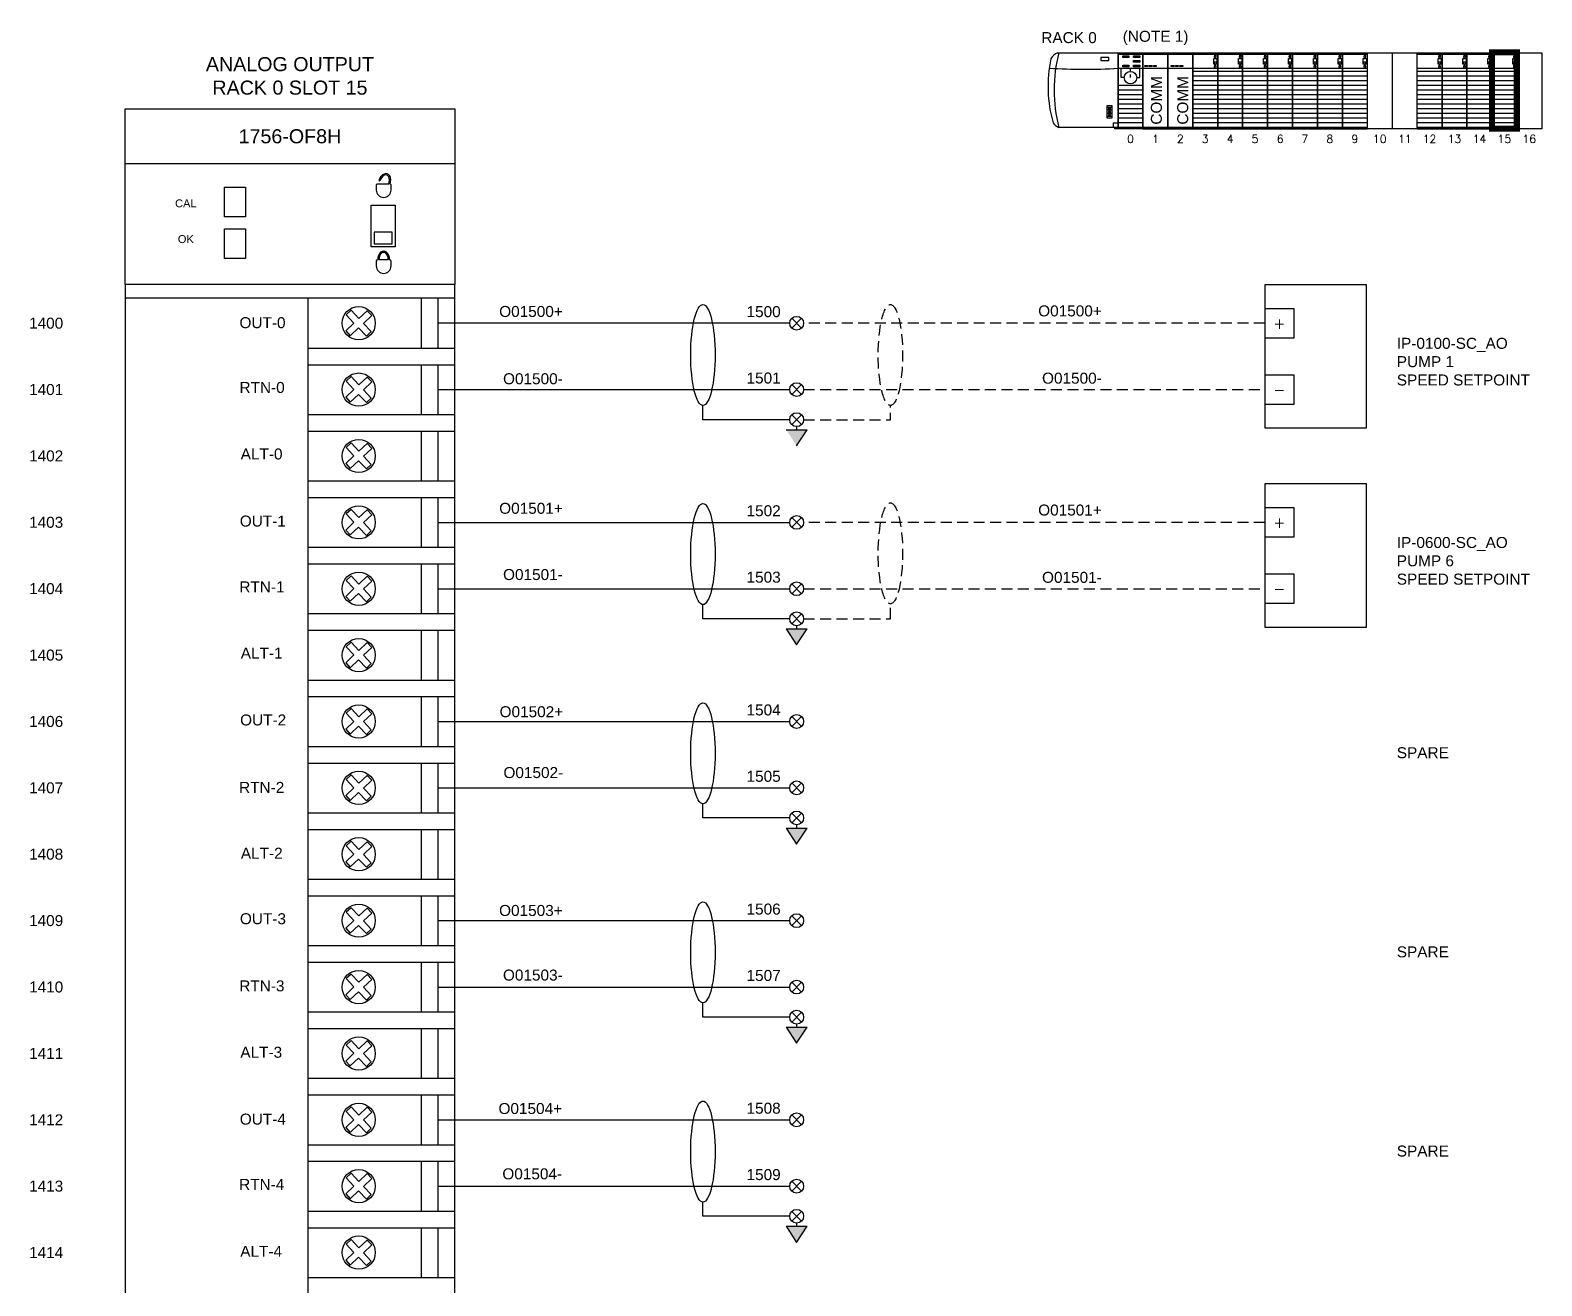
# Paper-space layout 'ANALOG OUTPUT CARD - A1 Sheet' of a CAD drawing. Extents: x 50 to 812, y 22 to 574.
# Drawn here: x 57.2 to 400.9, y 279.7 to 565.4 of the extents above; entities that cross this region are included whole.
import ezdxf
from ezdxf.enums import TextEntityAlignment as Align

# ---------------------------------------------------------------- set-up
doc = ezdxf.new("R2010")
doc.units = 0
doc.linetypes.add('HIDDEN', pattern=[0.375, 0.25, -0.125])
doc.layers.add('N-ANNO-TEXT', color=2, linetype='Continuous')
doc.layers.add('N-DIAG-HIDDEN', color=4, linetype='Continuous')
doc.layers.add('N-DIAG', color=4, linetype='Continuous', lineweight=25)
doc.layers.add('N-EQPM', color=4, linetype='Continuous', lineweight=25)
doc.styles.add('_CGS_2-5_NOTES', font='arial.ttf', dxfattribs={"height": 2.5})
doc.styles.add('ARIL', font='romans')

psp = doc.layouts.new('ANALOG OUTPUT CARD - A1 Sheet')

# ---------------------------------------------------------------- hatches: boundary and pattern name
at = {"layer": 'N-DIAG'}
for points in [[(231.47, 470.83), (233.83, 474.47), (229.11, 474.47)], [(231.47, 425.52), (233.83, 429.17), (229.11, 429.17)], [(231.47, 380.22), (233.83, 383.86), (229.11, 383.86)], [(231.47, 334.91), (233.83, 338.56), (229.11, 338.56)], [(231.47, 289.6), (233.83, 293.25), (229.11, 293.25)]]:
    psp.add_hatch(color=256, dxfattribs=at).paths.add_polyline_path(points)

# ---------------------------------------------------------------- linework, layer by layer
psp.add_line((310.24, 543.24), (304.57, 543.24))
for points in [[(310.24, 542.89), (315.91, 542.89), (315.91, 543.24), (310.24, 543.24)], [(315.91, 542.89), (321.58, 542.89), (321.58, 543.24), (315.91, 543.24)]]:
    psp.add_lwpolyline(points, close=True)
for p, q in [((229.9, 498.7), (149.91, 498.7)), ((149.91, 483.6), (229.9, 483.6)), ((231.47, 470.83), (233.83, 474.47)), ((229.11, 429.17), (231.47, 425.52)), ((231.47, 425.52), (233.83, 429.17)), ((229.11, 383.86), (231.47, 380.22)), ((231.47, 380.22), (233.83, 383.86)), ((229.11, 338.56), (231.47, 334.91)), ((231.47, 334.91), (233.83, 338.56)), ((229.11, 293.25), (231.47, 289.6)), ((231.47, 289.6), (233.83, 293.25))]:
    psp.add_line(p, q, dxfattribs=at)
at = {"layer": 'N-DIAG', "linetype": 'Continuous'}
for p, q in [((149.91, 453.4), (229.9, 453.4)), ((149.91, 438.3), (229.9, 438.3)), ((149.91, 408.09), (229.9, 408.09)), ((149.91, 392.99), (229.9, 392.99)), ((149.91, 362.79), (229.9, 362.79)), ((149.91, 347.68), (229.9, 347.68)), ((149.91, 317.48), (229.9, 317.48)), ((149.91, 302.38), (229.9, 302.38))]:
    psp.add_line(p, q, dxfattribs=at)
for points in [[(229.9, 476.76), (210.16, 476.76), (210.15, 479.99)], [(229.9, 431.45), (210.16, 431.45), (210.15, 434.68)], [(229.9, 386.15), (210.16, 386.15), (210.15, 389.38)], [(229.9, 340.84), (210.16, 340.84), (210.15, 344.07)], [(229.9, 295.53), (210.16, 295.53), (210.15, 298.77)]]:
    psp.add_lwpolyline(points, dxfattribs=at)
at = {"layer": 'N-DIAG', "linetype": 'HIDDEN', "ltscale": 10, "flags": 128}
psp.add_lwpolyline([(233.05, 476.76), (252.78, 476.76), (252.79, 479.99)], dxfattribs=at)
at = {"layer": 'N-DIAG'}
for points in [[(229.11, 474.47), (233.83, 474.47)], [(231.47, 475.18), (231.47, 474.47)], [(231.47, 429.88), (231.47, 429.17)], [(229.11, 429.17), (233.83, 429.17)], [(229.11, 383.86), (233.83, 383.86)], [(231.47, 384.57), (231.47, 383.86)], [(229.11, 338.56), (233.83, 338.56)], [(231.47, 339.27), (231.47, 338.56)], [(229.11, 293.25), (233.83, 293.25)], [(231.47, 293.96), (231.47, 293.25)]]:
    psp.add_lwpolyline(points, dxfattribs=at)
for centre, major_axis, ratio in [((137.71, 530.76), (-0.64, -1.93), 0.666667), ((137.71, 530.76), (-0.55, -1.65), 0.610413), ((137.53, 513.09), (0, -2.03), 0.666667), ((137.53, 513.09), (0, -1.74), 0.610413)]:
    psp.add_ellipse(centre, major_axis=major_axis, ratio=ratio, start_param=1.570796, end_param=4.712389, dxfattribs=at)
for centre in [(210.15, 491.48), (210.15, 446.18), (210.15, 400.87), (210.15, 355.57), (210.15, 310.26)]:
    psp.add_ellipse(centre, major_axis=(0, 11.49), ratio=0.241404, dxfattribs=at)
at = {"layer": 'N-DIAG', "linetype": 'HIDDEN', "ltscale": 10}
for centre in [(252.79, 491.48), (252.79, 446.36)]:
    psp.add_ellipse(centre, major_axis=(0, 11.49), ratio=0.241404, dxfattribs=at)
at = {"layer": 'N-DIAG-HIDDEN', "linetype": 'HIDDEN', "ltscale": 10}
for p, q in [((337.98, 498.7), (233.05, 498.7)), ((233.05, 483.6), (337.98, 483.6)), ((337.98, 453.4), (233.05, 453.4)), ((233.05, 438.3), (337.98, 438.3))]:
    psp.add_line(p, q, dxfattribs=at)
psp.add_lwpolyline([(233.05, 431.45), (252.79, 431.45), (252.79, 434.87)], dxfattribs=at)
at = {"layer": 'N-EQPM'}
for p, q in [((304.57, 559.9), (310.24, 559.9)), ((310.24, 559.9), (315.91, 559.9)), ((310.64, 557.36), (311.28, 557.36)), ((310.64, 557.08), (310.64, 557.36)), ((311.28, 557.08), (310.64, 557.08)), ((311.28, 557.36), (311.28, 557.08)), ((311.64, 557.36), (312.28, 557.36)), ((311.64, 557.08), (311.64, 557.36)), ((312.28, 557.08), (311.64, 557.08)), ((312.28, 557.36), (312.28, 557.08)), ((312.63, 557.36), (313.27, 557.36)), ((312.63, 557.08), (312.63, 557.36)), ((313.27, 557.08), (312.63, 557.08)), ((313.27, 557.36), (313.27, 557.08)), ((315.91, 559.9), (321.58, 559.9)), ((316.64, 557.36), (317.28, 557.36)), ((316.64, 557.08), (316.64, 557.36)), ((317.28, 557.08), (316.64, 557.08)), ((317.28, 557.36), (317.28, 557.08)), ((317.63, 557.36), (318.27, 557.36)), ((317.63, 557.08), (317.63, 557.36)), ((318.27, 557.08), (317.63, 557.08)), ((318.27, 557.36), (318.27, 557.08)), ((318.62, 557.36), (319.27, 557.36)), ((318.62, 557.08), (318.62, 557.36)), ((319.27, 557.08), (318.62, 557.08)), ((319.27, 557.36), (319.27, 557.08)), ((321.58, 559.9), (327.25, 559.9)), ((326.52, 559.58), (326.56, 559.57)), ((326.82, 559.47), (326.82, 559.48)), ((327.25, 560.25), (327.25, 542.89)), ((327.25, 559.9), (332.91, 559.9)), ((332.19, 559.58), (332.23, 559.57)), ((332.49, 559.47), (332.49, 559.48)), ((332.91, 559.9), (338.58, 559.9)), ((337.86, 559.58), (337.9, 559.57)), ((338.16, 559.47), (338.16, 559.48)), ((338.58, 559.9), (344.25, 559.9)), ((343.53, 559.58), (343.57, 559.57)), ((343.83, 559.47), (343.83, 559.48)), ((344.25, 559.9), (349.92, 559.9)), ((349.2, 559.58), (349.24, 559.57)), ((349.49, 559.47), (349.5, 559.48)), ((349.92, 559.9), (355.59, 559.9)), ((354.87, 559.58), (354.91, 559.57)), ((355.16, 559.47), (355.17, 559.48)), ((355.59, 560.25), (355.59, 542.89)), ((355.59, 559.9), (361.26, 559.9)), ((360.54, 559.58), (360.57, 559.57)), ((360.83, 559.47), (360.84, 559.48)), ((366.93, 560.25), (366.93, 542.89)), ((372.6, 559.9), (378.27, 559.9)), ((377.55, 559.58), (377.58, 559.57)), ((377.84, 559.47), (377.85, 559.48)), ((378.27, 559.9), (383.93, 559.9)), ((383.21, 559.58), (383.25, 559.57)), ((383.51, 559.47), (383.51, 559.48)), ((383.93, 559.9), (389.6, 559.9)), ((388.88, 559.58), (388.92, 559.57)), ((389.18, 559.47), (389.18, 559.48)), ((389.6, 559.9), (395.27, 559.9)), ((394.55, 559.58), (394.59, 559.57)), ((394.85, 559.47), (394.85, 559.48)), ((304.57, 556.71), (310.24, 556.71)), ((305.28, 554.58), (305.28, 556.71)), ((305.99, 554.58), (305.28, 554.58)), ((307.4, 556), (307.4, 556.71)), ((307.4, 554.58), (307.4, 555.29)), ((308.82, 554.58), (309.53, 554.58)), ((309.53, 554.58), (309.53, 556.71)), ((310.24, 556.71), (315.91, 556.71)), ((315.91, 556.71), (321.58, 556.71)), ((321.58, 556.71), (327.25, 556.71)), ((327.25, 556), (321.58, 556)), ((327.25, 554.94), (321.58, 554.94)), ((327.25, 553.87), (321.58, 553.87)), ((327.25, 556.71), (332.91, 556.71)), ((332.91, 556), (327.25, 556)), ((332.91, 554.94), (327.25, 554.94)), ((332.91, 553.87), (327.25, 553.87)), ((332.91, 556.71), (338.58, 556.71)), ((338.58, 556), (332.91, 556)), ((338.58, 554.94), (332.91, 554.94)), ((338.58, 553.87), (332.91, 553.87)), ((338.58, 556.71), (344.25, 556.71)), ((344.25, 556), (338.58, 556)), ((344.25, 554.94), (338.58, 554.94)), ((344.25, 553.87), (338.58, 553.87)), ((344.25, 556.71), (349.92, 556.71)), ((349.92, 556), (344.25, 556)), ((349.92, 554.94), (344.25, 554.94)), ((349.92, 553.87), (344.25, 553.87)), ((349.92, 556.71), (355.59, 556.71)), ((355.59, 556), (349.92, 556)), ((355.59, 554.94), (349.92, 554.94)), ((355.59, 553.87), (349.92, 553.87)), ((355.59, 556.71), (361.26, 556.71)), ((361.26, 556), (355.59, 556)), ((361.26, 554.94), (355.59, 554.94)), ((361.26, 553.87), (355.59, 553.87)), ((372.6, 556.71), (378.27, 556.71)), ((378.27, 556), (372.6, 556)), ((378.27, 554.94), (372.6, 554.94)), ((378.27, 553.87), (372.6, 553.87)), ((378.27, 556.71), (383.93, 556.71)), ((383.93, 556), (378.27, 556)), ((383.93, 554.94), (378.27, 554.94)), ((383.93, 553.87), (378.27, 553.87)), ((383.93, 556.71), (389.6, 556.71)), ((389.6, 556), (383.93, 556)), ((389.6, 554.94), (383.93, 554.94)), ((389.6, 553.87), (383.93, 553.87)), ((389.6, 556.71), (395.27, 556.71)), ((395.27, 556), (389.6, 556)), ((395.27, 554.94), (389.6, 554.94)), ((395.27, 553.87), (389.6, 553.87)), ((310.24, 552.81), (304.57, 552.81)), ((310.24, 551.75), (304.57, 551.75)), ((310.24, 550.69), (304.57, 550.69)), ((327.25, 552.81), (321.58, 552.81)), ((327.25, 551.75), (321.58, 551.75)), ((327.25, 550.69), (321.58, 550.69)), ((332.91, 552.81), (327.25, 552.81)), ((332.91, 551.75), (327.25, 551.75)), ((332.91, 550.69), (327.25, 550.69)), ((338.58, 552.81), (332.91, 552.81)), ((338.58, 551.75), (332.91, 551.75)), ((338.58, 550.69), (332.91, 550.69)), ((344.25, 552.81), (338.58, 552.81)), ((344.25, 551.75), (338.58, 551.75)), ((344.25, 550.69), (338.58, 550.69)), ((349.92, 552.81), (344.25, 552.81)), ((349.92, 551.75), (344.25, 551.75)), ((349.92, 550.69), (344.25, 550.69)), ((355.59, 552.81), (349.92, 552.81)), ((355.59, 551.75), (349.92, 551.75)), ((355.59, 550.69), (349.92, 550.69)), ((361.26, 552.81), (355.59, 552.81)), ((361.26, 551.75), (355.59, 551.75)), ((361.26, 550.69), (355.59, 550.69)), ((378.27, 552.81), (372.6, 552.81)), ((378.27, 551.75), (372.6, 551.75)), ((378.27, 550.69), (372.6, 550.69)), ((383.93, 552.81), (378.27, 552.81)), ((383.93, 551.75), (378.27, 551.75)), ((383.93, 550.69), (378.27, 550.69)), ((389.6, 552.81), (383.93, 552.81)), ((389.6, 551.75), (383.93, 551.75)), ((389.6, 550.69), (383.93, 550.69)), ((395.27, 552.81), (389.6, 552.81)), ((395.27, 551.75), (389.6, 551.75)), ((395.27, 550.69), (389.6, 550.69)), ((78.75, 547.44), (153.69, 547.44)), ((78.75, 507.54), (78.75, 547.44)), ((153.69, 547.44), (153.69, 507.54)), ((302.09, 547.85), (303.15, 547.85)), ((303.15, 547.14), (302.09, 547.14)), ((310.24, 549.62), (304.57, 549.62)), ((310.24, 548.56), (304.57, 548.56)), ((310.24, 547.5), (304.57, 547.5)), ((327.25, 549.62), (321.58, 549.62)), ((327.25, 548.56), (321.58, 548.56)), ((327.25, 547.5), (321.58, 547.5)), ((332.91, 549.62), (327.25, 549.62)), ((332.91, 548.56), (327.25, 548.56)), ((332.91, 547.5), (327.25, 547.5)), ((338.58, 549.62), (332.91, 549.62)), ((338.58, 548.56), (332.91, 548.56)), ((338.58, 547.5), (332.91, 547.5)), ((344.25, 549.62), (338.58, 549.62)), ((344.25, 548.56), (338.58, 548.56)), ((344.25, 547.5), (338.58, 547.5)), ((349.92, 549.62), (344.25, 549.62)), ((349.92, 548.56), (344.25, 548.56)), ((349.92, 547.5), (344.25, 547.5)), ((355.59, 549.62), (349.92, 549.62)), ((355.59, 548.56), (349.92, 548.56)), ((355.59, 547.5), (349.92, 547.5)), ((361.26, 549.62), (355.59, 549.62)), ((361.26, 548.56), (355.59, 548.56)), ((361.26, 547.5), (355.59, 547.5)), ((378.27, 549.62), (372.6, 549.62)), ((378.27, 548.56), (372.6, 548.56)), ((378.27, 547.5), (372.6, 547.5)), ((383.93, 549.62), (378.27, 549.62)), ((383.93, 548.56), (378.27, 548.56)), ((383.93, 547.5), (378.27, 547.5)), ((389.6, 549.62), (383.93, 549.62)), ((389.6, 548.56), (383.93, 548.56)), ((389.6, 547.5), (383.93, 547.5)), ((395.27, 549.62), (389.6, 549.62)), ((395.27, 548.56), (389.6, 548.56)), ((395.27, 547.5), (389.6, 547.5)), ((303.15, 546.43), (302.09, 546.43)), ((303.15, 545.72), (302.09, 545.72)), ((310.24, 546.43), (304.57, 546.43)), ((310.24, 545.37), (304.57, 545.37)), ((310.24, 544.31), (304.57, 544.31)), ((315.91, 543.24), (310.24, 543.24)), ((321.58, 543.24), (315.91, 543.24)), ((327.25, 546.43), (321.58, 546.43)), ((327.25, 545.37), (321.58, 545.37)), ((327.25, 544.31), (321.58, 544.31)), ((327.25, 543.24), (321.58, 543.24)), ((332.91, 546.43), (327.25, 546.43)), ((332.91, 545.37), (327.25, 545.37)), ((332.91, 544.31), (327.25, 544.31)), ((332.91, 543.24), (327.25, 543.24)), ((338.58, 546.43), (332.91, 546.43)), ((338.58, 545.37), (332.91, 545.37)), ((338.58, 544.31), (332.91, 544.31)), ((338.58, 543.24), (332.91, 543.24)), ((344.25, 546.43), (338.58, 546.43)), ((344.25, 545.37), (338.58, 545.37)), ((344.25, 544.31), (338.58, 544.31)), ((344.25, 543.24), (338.58, 543.24)), ((349.92, 546.43), (344.25, 546.43)), ((349.92, 545.37), (344.25, 545.37)), ((349.92, 544.31), (344.25, 544.31)), ((349.92, 543.24), (344.25, 543.24)), ((355.59, 546.43), (349.92, 546.43)), ((355.59, 545.37), (349.92, 545.37)), ((355.59, 544.31), (349.92, 544.31)), ((355.59, 543.24), (349.92, 543.24)), ((361.26, 546.43), (355.59, 546.43)), ((361.26, 545.37), (355.59, 545.37)), ((361.26, 544.31), (355.59, 544.31)), ((361.26, 543.24), (355.59, 543.24)), ((378.27, 546.43), (372.6, 546.43)), ((378.27, 545.37), (372.6, 545.37)), ((378.27, 544.31), (372.6, 544.31)), ((378.27, 543.24), (372.6, 543.24)), ((383.93, 546.43), (378.27, 546.43)), ((383.93, 545.37), (378.27, 545.37)), ((383.93, 544.31), (378.27, 544.31)), ((383.93, 543.24), (378.27, 543.24)), ((389.6, 546.43), (383.93, 546.43)), ((389.6, 545.37), (383.93, 545.37)), ((389.6, 544.31), (383.93, 544.31)), ((389.6, 543.24), (383.93, 543.24)), ((395.27, 546.43), (389.6, 546.43)), ((395.27, 545.37), (389.6, 545.37)), ((395.27, 544.31), (389.6, 544.31)), ((395.27, 543.24), (389.6, 543.24)), ((153.69, 534.99), (78.75, 534.99)), ((136.42, 531.19), (136.7, 531.1)), ((138.67, 530.35), (138.72, 530.43)), ((78.75, 507.54), (78.75, 108.18)), ((153.69, 507.54), (78.75, 507.54)), ((153.69, 108.18), (153.69, 507.54)), ((98.42, 504.37), (78.75, 504.37)), ((153.69, 504.37), (78.75, 504.37)), ((153.69, 504.37), (119.23, 504.37)), ((120.31, 504.37), (120.31, 115.49)), ((146.14, 493.04), (146.14, 504.37)), ((149.91, 493.04), (149.91, 504.37)), ((130.78, 498.74), (128.9, 496.96)), ((130.12, 501.66), (129.01, 500.62)), ((129.01, 500.62), (130.78, 498.74)), ((131.89, 499.78), (130.12, 501.66)), ((133.77, 501.55), (131.89, 499.78)), ((132.93, 498.67), (134.82, 500.44)), ((134.71, 496.79), (132.93, 498.67)), ((134.82, 500.44), (133.77, 501.55)), ((232.52, 499.75), (230.42, 497.65)), ((230.42, 499.75), (232.52, 497.65)), ((128.9, 496.96), (129.94, 495.85)), ((129.94, 495.85), (131.83, 497.63)), ((131.83, 497.63), (133.6, 495.75)), ((133.6, 495.75), (134.71, 496.79)), ((120.31, 493.04), (153.69, 493.04)), ((120.31, 489.26), (153.69, 489.26)), ((146.14, 477.94), (146.14, 489.26)), ((149.91, 477.94), (149.91, 489.26)), ((130.12, 486.56), (129.01, 485.52)), ((129.01, 485.52), (130.78, 483.63)), ((131.89, 484.68), (130.12, 486.56)), ((133.77, 486.45), (131.89, 484.68)), ((132.93, 483.57), (134.82, 485.34)), ((134.82, 485.34), (133.77, 486.45)), ((130.78, 483.63), (128.9, 481.86)), ((128.9, 481.86), (129.94, 480.75)), ((129.94, 480.75), (131.83, 482.52)), ((131.83, 482.52), (133.6, 480.64)), ((134.71, 481.69), (132.93, 483.57)), ((133.6, 480.64), (134.71, 481.69)), ((232.52, 484.65), (230.42, 482.55)), ((230.42, 484.65), (232.52, 482.55)), ((120.31, 477.94), (153.69, 477.94)), ((232.52, 477.81), (230.42, 475.71)), ((230.42, 477.81), (232.52, 475.71)), ((120.31, 474.16), (153.69, 474.16)), ((130.12, 471.46), (129.01, 470.41)), ((131.89, 469.58), (130.12, 471.46)), ((133.77, 471.35), (131.89, 469.58)), ((134.82, 470.24), (133.77, 471.35)), ((146.14, 462.84), (146.14, 474.16)), ((149.91, 462.84), (149.91, 474.16)), ((130.78, 468.53), (128.9, 466.76)), ((129.01, 470.41), (130.78, 468.53)), ((132.93, 468.47), (134.82, 470.24)), ((134.71, 466.59), (132.93, 468.47)), ((128.9, 466.76), (129.94, 465.65)), ((129.94, 465.65), (131.83, 467.42)), ((131.83, 467.42), (133.6, 465.54)), ((133.6, 465.54), (134.71, 466.59)), ((120.31, 462.84), (153.69, 462.84)), ((120.31, 459.06), (153.69, 459.06)), ((146.14, 447.73), (146.14, 459.06)), ((149.91, 447.73), (149.91, 459.06)), ((130.12, 456.36), (129.01, 455.31)), ((129.01, 455.31), (130.78, 453.43)), ((131.89, 454.48), (130.12, 456.36)), ((133.77, 456.25), (131.89, 454.48)), ((132.93, 453.37), (134.82, 455.14)), ((134.82, 455.14), (133.77, 456.25)), ((232.52, 454.45), (230.42, 452.35)), ((230.42, 454.45), (232.52, 452.35)), ((130.78, 453.43), (128.9, 451.66)), ((128.9, 451.66), (129.94, 450.55)), ((129.94, 450.55), (131.83, 452.32)), ((131.83, 452.32), (133.6, 450.44)), ((134.71, 451.48), (132.93, 453.37)), ((133.6, 450.44), (134.71, 451.48)), ((120.31, 447.73), (153.69, 447.73)), ((120.31, 443.96), (153.69, 443.96)), ((146.14, 432.63), (146.14, 443.96)), ((149.91, 432.63), (149.91, 443.96)), ((130.12, 441.25), (129.01, 440.21)), ((129.01, 440.21), (130.78, 438.33)), ((131.89, 439.37), (130.12, 441.25)), ((133.77, 441.14), (131.89, 439.37)), ((134.82, 440.03), (133.77, 441.14)), ((130.78, 438.33), (128.9, 436.56)), ((129.94, 435.45), (131.83, 437.22)), ((131.83, 437.22), (133.6, 435.34)), ((132.93, 438.26), (134.82, 440.03)), ((134.71, 436.38), (132.93, 438.26)), ((232.52, 439.35), (230.42, 437.25)), ((230.42, 439.35), (232.52, 437.25)), ((128.9, 436.56), (129.94, 435.45)), ((133.6, 435.34), (134.71, 436.38)), ((120.31, 432.63), (153.69, 432.63)), ((232.52, 432.5), (230.42, 430.4)), ((230.42, 432.5), (232.52, 430.4)), ((120.31, 428.86), (153.69, 428.86)), ((146.14, 417.53), (146.14, 428.86)), ((149.91, 417.53), (149.91, 428.86)), ((130.78, 423.23), (128.9, 421.45)), ((130.12, 426.15), (129.01, 425.11)), ((129.01, 425.11), (130.78, 423.23)), ((131.89, 424.27), (130.12, 426.15)), ((133.77, 426.04), (131.89, 424.27)), ((132.93, 423.16), (134.82, 424.93)), ((134.71, 421.28), (132.93, 423.16)), ((134.82, 424.93), (133.77, 426.04)), ((128.9, 421.45), (129.94, 420.34)), ((129.94, 420.34), (131.83, 422.12)), ((131.83, 422.12), (133.6, 420.23)), ((133.6, 420.23), (134.71, 421.28)), ((120.31, 417.53), (153.69, 417.53)), ((120.31, 413.75), (153.69, 413.75)), ((146.14, 402.43), (146.14, 413.75)), ((149.91, 402.43), (149.91, 413.75)), ((130.12, 411.05), (129.01, 410)), ((129.01, 410), (130.78, 408.12)), ((131.89, 409.17), (130.12, 411.05)), ((133.77, 410.94), (131.89, 409.17)), ((132.93, 408.06), (134.82, 409.83)), ((134.82, 409.83), (133.77, 410.94)), ((232.52, 409.14), (230.42, 407.04)), ((230.42, 409.14), (232.52, 407.04)), ((130.78, 408.12), (128.9, 406.35)), ((128.9, 406.35), (129.94, 405.24)), ((129.94, 405.24), (131.83, 407.01)), ((131.83, 407.01), (133.6, 405.13)), ((134.71, 406.18), (132.93, 408.06)), ((133.6, 405.13), (134.71, 406.18)), ((120.31, 402.43), (153.69, 402.43)), ((120.31, 398.65), (153.69, 398.65)), ((130.12, 395.95), (129.01, 394.9)), ((131.89, 394.07), (130.12, 395.95)), ((133.77, 395.84), (131.89, 394.07)), ((134.82, 394.73), (133.77, 395.84)), ((146.14, 387.33), (146.14, 398.65)), ((149.91, 387.33), (149.91, 398.65)), ((130.78, 393.02), (128.9, 391.25)), ((129.01, 394.9), (130.78, 393.02)), ((132.93, 392.96), (134.82, 394.73)), ((134.71, 391.08), (132.93, 392.96)), ((232.52, 394.04), (230.42, 391.94)), ((230.42, 394.04), (232.52, 391.94)), ((128.9, 391.25), (129.94, 390.14)), ((129.94, 390.14), (131.83, 391.91)), ((131.83, 391.91), (133.6, 390.03)), ((133.6, 390.03), (134.71, 391.08)), ((120.31, 387.33), (153.69, 387.33)), ((232.52, 387.2), (230.42, 385.1)), ((230.42, 387.2), (232.52, 385.1)), ((120.31, 383.55), (153.69, 383.55)), ((146.14, 372.22), (146.14, 383.55)), ((149.91, 372.22), (149.91, 383.55)), ((130.12, 380.85), (129.01, 379.8)), ((129.01, 379.8), (130.78, 377.92)), ((131.89, 378.96), (130.12, 380.85)), ((133.77, 380.74), (131.89, 378.96)), ((132.93, 377.86), (134.82, 379.63)), ((134.82, 379.63), (133.77, 380.74)), ((130.78, 377.92), (128.9, 376.15)), ((128.9, 376.15), (129.94, 375.04)), ((129.94, 375.04), (131.83, 376.81)), ((131.83, 376.81), (133.6, 374.93)), ((134.71, 375.97), (132.93, 377.86)), ((133.6, 374.93), (134.71, 375.97)), ((120.31, 372.22), (153.69, 372.22)), ((120.31, 368.45), (153.69, 368.45)), ((146.14, 357.12), (146.14, 368.45)), ((149.91, 357.12), (149.91, 368.45)), ((130.12, 365.74), (129.01, 364.7)), ((129.01, 364.7), (130.78, 362.82)), ((131.89, 363.86), (130.12, 365.74)), ((133.77, 365.63), (131.89, 363.86)), ((132.93, 362.75), (134.82, 364.52)), ((134.82, 364.52), (133.77, 365.63)), ((130.78, 362.82), (128.9, 361.05)), ((128.9, 361.05), (129.94, 359.94)), ((129.94, 359.94), (131.83, 361.71)), ((131.83, 361.71), (133.6, 359.83)), ((134.71, 360.87), (132.93, 362.75)), ((232.52, 363.84), (230.42, 361.74)), ((230.42, 363.84), (232.52, 361.74)), ((133.6, 359.83), (134.71, 360.87)), ((120.31, 357.12), (153.69, 357.12)), ((120.31, 353.35), (153.69, 353.35)), ((146.14, 342.02), (146.14, 353.35)), ((149.91, 342.02), (149.91, 353.35)), ((130.78, 347.72), (128.9, 345.94)), ((130.12, 350.64), (129.01, 349.6)), ((129.01, 349.6), (130.78, 347.72)), ((131.89, 348.76), (130.12, 350.64)), ((133.77, 350.53), (131.89, 348.76)), ((132.93, 347.65), (134.82, 349.42)), ((134.71, 345.77), (132.93, 347.65)), ((134.82, 349.42), (133.77, 350.53)), ((232.52, 348.73), (230.42, 346.63)), ((230.42, 348.73), (232.52, 346.63)), ((128.9, 345.94), (129.94, 344.83)), ((129.94, 344.83), (131.83, 346.61)), ((131.83, 346.61), (133.6, 344.72)), ((133.6, 344.72), (134.71, 345.77)), ((120.31, 342.02), (153.69, 342.02)), ((232.52, 341.89), (230.42, 339.79)), ((230.42, 341.89), (232.52, 339.79)), ((120.31, 338.24), (153.69, 338.24)), ((146.14, 326.92), (146.14, 338.24)), ((149.91, 326.92), (149.91, 338.24)), ((130.12, 335.54), (129.01, 334.49)), ((129.01, 334.49), (130.78, 332.61)), ((131.89, 333.66), (130.12, 335.54)), ((133.77, 335.43), (131.89, 333.66)), ((132.93, 332.55), (134.82, 334.32)), ((134.82, 334.32), (133.77, 335.43)), ((130.78, 332.61), (128.9, 330.84)), ((128.9, 330.84), (129.94, 329.73)), ((129.94, 329.73), (131.83, 331.5)), ((131.83, 331.5), (133.6, 329.62)), ((134.71, 330.67), (132.93, 332.55)), ((133.6, 329.62), (134.71, 330.67)), ((120.31, 326.92), (153.69, 326.92)), ((120.31, 323.14), (153.69, 323.14)), ((130.12, 320.44), (129.01, 319.39)), ((131.89, 318.56), (130.12, 320.44)), ((133.77, 320.33), (131.89, 318.56)), ((134.82, 319.22), (133.77, 320.33)), ((146.14, 311.82), (146.14, 323.14)), ((149.91, 311.82), (149.91, 323.14)), ((130.78, 317.51), (128.9, 315.74)), ((129.01, 319.39), (130.78, 317.51)), ((129.94, 314.63), (131.83, 316.4)), ((131.83, 316.4), (133.6, 314.52)), ((132.93, 317.45), (134.82, 319.22)), ((134.71, 315.57), (132.93, 317.45)), ((232.52, 318.53), (230.42, 316.43)), ((230.42, 318.53), (232.52, 316.43)), ((128.9, 315.74), (129.94, 314.63)), ((133.6, 314.52), (134.71, 315.57)), ((120.31, 311.82), (153.69, 311.82)), ((120.31, 308.04), (153.69, 308.04)), ((146.14, 296.71), (146.14, 308.04)), ((149.91, 296.71), (149.91, 308.04)), ((130.12, 305.34), (129.01, 304.29)), ((129.01, 304.29), (130.78, 302.41)), ((131.89, 303.45), (130.12, 305.34)), ((133.77, 305.23), (131.89, 303.45)), ((132.93, 302.34), (134.82, 304.12)), ((134.82, 304.12), (133.77, 305.23)), ((232.52, 303.43), (230.42, 301.33)), ((230.42, 303.43), (232.52, 301.33)), ((130.78, 302.41), (128.9, 300.64)), ((128.9, 300.64), (129.94, 299.53)), ((129.94, 299.53), (131.83, 301.3)), ((131.83, 301.3), (133.6, 299.42)), ((134.71, 300.46), (132.93, 302.34)), ((133.6, 299.42), (134.71, 300.46)), ((120.31, 296.71), (153.69, 296.71)), ((232.52, 296.58), (230.42, 294.48)), ((230.42, 296.58), (232.52, 294.48)), ((120.31, 292.94), (153.69, 292.94)), ((146.14, 281.61), (146.14, 292.94)), ((149.91, 281.61), (149.91, 292.94)), ((130.12, 290.23), (129.01, 289.19)), ((129.01, 289.19), (130.78, 287.31)), ((131.89, 288.35), (130.12, 290.23)), ((133.77, 290.12), (131.89, 288.35)), ((132.93, 287.24), (134.82, 289.01)), ((134.82, 289.01), (133.77, 290.12)), ((130.78, 287.31), (128.9, 285.54)), ((128.9, 285.54), (129.94, 284.43)), ((129.94, 284.43), (131.83, 286.2)), ((131.83, 286.2), (133.6, 284.32)), ((134.71, 285.36), (132.93, 287.24)), ((133.6, 284.32), (134.71, 285.36)), ((120.31, 281.61), (153.69, 281.61))]:
    psp.add_line(p, q, dxfattribs=at)
at = {"layer": 'N-EQPM', "const_width": 1.39}
psp.add_lwpolyline([(389.6, 560.33), (389.6, 542.97), (395.27, 542.97), (395.27, 560.33)], close=True, dxfattribs=at)
at = {"layer": 'N-EQPM'}
for points in [[(290.85, 560.25), (304.57, 560.25), (304.57, 543.24), (291.11, 543.24)], [(326.82, 559.47), (326.49, 559.47)], [(326.81, 557.22), (326.53, 557.22)], [(332.49, 559.47), (332.16, 559.47)], [(332.48, 557.22), (332.2, 557.22)], [(338.16, 559.47), (337.83, 559.47)], [(338.15, 557.22), (337.87, 557.22)], [(343.83, 559.47), (343.5, 559.47)], [(343.82, 557.22), (343.54, 557.22)], [(349.49, 559.47), (349.17, 559.47)], [(349.48, 557.22), (349.21, 557.22)], [(355.16, 559.47), (354.84, 559.47)], [(355.15, 557.22), (354.88, 557.22)], [(360.83, 559.47), (360.51, 559.47)], [(360.82, 557.22), (360.54, 557.22)], [(377.84, 559.47), (377.51, 559.47)], [(377.83, 557.22), (377.55, 557.22)], [(383.51, 559.47), (383.18, 559.47)], [(383.5, 557.22), (383.22, 557.22)], [(389.18, 559.47), (388.85, 559.47)], [(389.17, 557.22), (388.89, 557.22)], [(394.85, 559.47), (394.52, 559.47)], [(394.84, 557.22), (394.56, 557.22)], [(138.67, 530.35), (136.18, 530.35)], [(138.59, 513.09), (136.47, 513.09)]]:
    psp.add_lwpolyline(points, dxfattribs=at)
for points in [[(302.44, 559.19), (300.67, 559.19), (300.67, 558.48), (302.44, 558.48)], [(310.24, 543.24), (304.57, 543.24), (304.57, 560.25), (310.24, 560.25)], [(304.57, 560.25), (400.94, 560.25), (400.94, 542.89), (304.57, 542.89)], [(305.63, 559.54), (307.05, 559.54), (307.05, 559.19), (305.63, 559.19)], [(305.63, 557.42), (307.05, 557.42), (307.05, 557.06), (305.63, 557.06)], [(308.11, 559.54), (309.53, 559.54), (309.53, 559.19), (308.11, 559.19)], [(308.11, 558.48), (309.53, 558.48), (309.53, 558.13), (308.11, 558.13)], [(308.11, 557.42), (309.53, 557.42), (309.53, 557.06), (308.11, 557.06)], [(315.91, 543.24), (310.24, 543.24), (310.24, 560.25), (315.91, 560.25)], [(321.58, 543.24), (315.91, 543.24), (315.91, 560.25), (321.58, 560.25)], [(327.25, 543.24), (321.58, 543.24), (321.58, 560.25), (327.25, 560.25)], [(326.32, 558.9), (327.02, 558.9), (327.02, 557.66), (326.32, 557.66)], [(326.4, 557.75), (326.94, 557.75), (326.94, 558.1), (326.4, 558.1)], [(332.91, 543.24), (327.25, 543.24), (327.25, 560.25), (332.91, 560.25)], [(331.98, 558.9), (332.69, 558.9), (332.69, 557.66), (331.98, 557.66)], [(332.07, 557.75), (332.6, 557.75), (332.6, 558.1), (332.07, 558.1)], [(338.58, 543.24), (332.91, 543.24), (332.91, 560.25), (338.58, 560.25)], [(337.65, 558.9), (338.36, 558.9), (338.36, 557.66), (337.65, 557.66)], [(337.74, 557.75), (338.27, 557.75), (338.27, 558.1), (337.74, 558.1)], [(344.25, 543.24), (338.58, 543.24), (338.58, 560.25), (344.25, 560.25)], [(343.32, 558.9), (344.03, 558.9), (344.03, 557.66), (343.32, 557.66)], [(343.41, 557.75), (343.94, 557.75), (343.94, 558.1), (343.41, 558.1)], [(349.92, 543.24), (344.25, 543.24), (344.25, 560.25), (349.92, 560.25)], [(348.99, 558.9), (349.7, 558.9), (349.7, 557.66), (348.99, 557.66)], [(349.08, 557.75), (349.61, 557.75), (349.61, 558.1), (349.08, 558.1)], [(355.59, 543.24), (349.92, 543.24), (349.92, 560.25), (355.59, 560.25)], [(354.66, 558.9), (355.37, 558.9), (355.37, 557.66), (354.66, 557.66)], [(354.75, 557.75), (355.28, 557.75), (355.28, 558.1), (354.75, 558.1)], [(361.26, 543.24), (355.59, 543.24), (355.59, 560.25), (361.26, 560.25)], [(360.33, 558.9), (361.04, 558.9), (361.04, 557.66), (360.33, 557.66)], [(360.42, 557.75), (360.95, 557.75), (360.95, 558.1), (360.42, 558.1)], [(378.27, 543.24), (372.6, 543.24), (372.6, 560.25), (378.27, 560.25)], [(377.34, 558.9), (378.04, 558.9), (378.04, 557.66), (377.34, 557.66)], [(377.42, 557.75), (377.96, 557.75), (377.96, 558.1), (377.42, 558.1)], [(383.93, 543.24), (378.27, 543.24), (378.27, 560.25), (383.93, 560.25)], [(383, 558.9), (383.71, 558.9), (383.71, 557.66), (383, 557.66)], [(383.09, 557.75), (383.62, 557.75), (383.62, 558.1), (383.09, 558.1)], [(389.6, 543.24), (383.93, 543.24), (383.93, 560.25), (389.6, 560.25)], [(388.67, 558.9), (389.38, 558.9), (389.38, 557.66), (388.67, 557.66)], [(388.76, 557.75), (389.29, 557.75), (389.29, 558.1), (388.76, 558.1)], [(395.27, 543.24), (389.6, 543.24), (389.6, 560.25), (395.27, 560.25)], [(394.34, 558.9), (395.05, 558.9), (395.05, 557.66), (394.34, 557.66)], [(394.43, 557.75), (394.96, 557.75), (394.96, 558.1), (394.43, 558.1)], [(302.09, 548.2), (303.15, 548.2), (303.15, 545.37), (302.09, 545.37)], [(304.57, 543.24), (303.51, 543.24), (303.51, 544.31), (304.57, 544.31)], [(303.86, 543.24), (310.24, 543.24), (310.24, 542.89), (303.86, 542.89)], [(321.58, 542.89), (327.25, 542.89), (327.25, 543.24), (321.58, 543.24)], [(327.25, 542.89), (332.91, 542.89), (332.91, 543.24), (327.25, 543.24)], [(332.91, 542.89), (338.58, 542.89), (338.58, 543.24), (332.91, 543.24)], [(338.58, 542.89), (344.25, 542.89), (344.25, 543.24), (338.58, 543.24)], [(344.25, 542.89), (349.92, 542.89), (349.92, 543.24), (344.25, 543.24)], [(349.92, 542.89), (355.59, 542.89), (355.59, 543.24), (349.92, 543.24)], [(355.59, 542.89), (361.26, 542.89), (361.26, 543.24), (355.59, 543.24)], [(372.6, 542.89), (378.27, 542.89), (378.27, 543.24), (372.6, 543.24)], [(378.27, 542.89), (383.93, 542.89), (383.93, 543.24), (378.27, 543.24)], [(383.93, 542.89), (389.6, 542.89), (389.6, 543.24), (383.93, 543.24)], [(389.6, 542.89), (395.27, 542.89), (395.27, 543.24), (389.6, 543.24)], [(101.34, 529.69), (106.08, 529.69), (106.08, 522.92), (101.34, 522.92)], [(134.73, 525.55), (140.14, 525.55), (140.14, 516.07), (134.73, 516.07)], [(101.34, 520.21), (106.08, 520.21), (106.08, 513.44), (101.34, 513.44)], [(135.4, 516.75), (139.46, 516.75), (139.46, 519.45), (135.4, 519.45)], [(361.09, 507.43), (337.98, 507.43), (337.98, 474.87), (361.09, 474.87)], [(344.59, 502.01), (337.98, 502.01), (337.98, 495.4), (344.59, 495.4)], [(344.59, 486.91), (337.98, 486.91), (337.98, 480.3), (344.59, 480.3)], [(361.09, 462.13), (337.98, 462.13), (337.98, 429.56), (361.09, 429.56)], [(344.59, 456.7), (337.98, 456.7), (337.98, 450.09), (344.59, 450.09)], [(344.59, 441.6), (337.98, 441.6), (337.98, 434.99), (344.59, 434.99)]]:
    psp.add_lwpolyline(points, close=True, dxfattribs=at)
for points in [[(326.49, 559.47), (326.48, 559.47, 0.414214), (326.45, 559.44), (326.45, 559.3)], [(326.49, 557.22), (326.48, 557.22, 0.414214), (326.45, 557.18), (326.45, 557.04)], [(326.89, 557.04), (326.89, 557.18, 0.414214), (326.86, 557.22), (326.85, 557.22)], [(326.89, 559.3), (326.89, 559.44, 0.417757), (326.86, 559.47), (326.86, 559.47)], [(332.16, 559.47), (332.15, 559.47, 0.414214), (332.12, 559.44), (332.12, 559.3)], [(332.16, 557.22), (332.15, 557.22, 0.414214), (332.12, 557.18), (332.12, 557.04)], [(332.56, 557.04), (332.56, 557.18, 0.414214), (332.52, 557.22), (332.52, 557.22)], [(332.56, 559.3), (332.56, 559.44, 0.417757), (332.53, 559.47), (332.53, 559.47)], [(337.83, 559.47), (337.82, 559.47, 0.414214), (337.79, 559.44), (337.79, 559.3)], [(337.83, 557.22), (337.82, 557.22, 0.414214), (337.79, 557.18), (337.79, 557.04)], [(338.23, 557.04), (338.23, 557.18, 0.414214), (338.19, 557.22), (338.18, 557.22)], [(338.23, 559.3), (338.23, 559.44, 0.417757), (338.2, 559.47), (338.2, 559.47)], [(343.5, 559.47), (343.49, 559.47, 0.414214), (343.45, 559.44), (343.45, 559.3)], [(343.5, 557.22), (343.49, 557.22, 0.414214), (343.45, 557.18), (343.45, 557.04)], [(343.9, 557.04), (343.9, 557.18, 0.414214), (343.86, 557.22), (343.85, 557.22)], [(343.9, 559.3), (343.9, 559.44, 0.417757), (343.87, 559.47), (343.87, 559.47)], [(349.17, 559.47), (349.16, 559.47, 0.414214), (349.12, 559.44), (349.12, 559.3)], [(349.17, 557.22), (349.16, 557.22, 0.414214), (349.12, 557.18), (349.12, 557.04)], [(349.57, 557.04), (349.57, 557.18, 0.414214), (349.53, 557.22), (349.52, 557.22)], [(349.57, 559.3), (349.57, 559.44, 0.417757), (349.54, 559.47), (349.54, 559.47)], [(354.84, 559.47), (354.83, 559.47, 0.414214), (354.79, 559.44), (354.79, 559.3)], [(354.84, 557.22), (354.83, 557.22, 0.414214), (354.79, 557.18), (354.79, 557.04)], [(355.24, 557.04), (355.24, 557.18, 0.414214), (355.2, 557.22), (355.19, 557.22)], [(355.24, 559.3), (355.24, 559.44, 0.417757), (355.21, 559.47), (355.21, 559.47)], [(360.51, 559.47), (360.5, 559.47, 0.414214), (360.46, 559.44), (360.46, 559.3)], [(360.51, 557.22), (360.5, 557.22, 0.414214), (360.46, 557.18), (360.46, 557.04)], [(360.9, 557.04), (360.9, 557.18, 0.414214), (360.87, 557.22), (360.86, 557.22)], [(360.9, 559.3), (360.9, 559.44, 0.417757), (360.87, 559.47), (360.87, 559.47)], [(377.51, 559.47), (377.5, 559.47, 0.414214), (377.47, 559.44), (377.47, 559.3)], [(377.51, 557.22), (377.5, 557.22, 0.414214), (377.47, 557.18), (377.47, 557.04)], [(377.91, 557.04), (377.91, 557.18, 0.414214), (377.88, 557.22), (377.87, 557.22)], [(377.91, 559.3), (377.91, 559.44, 0.417757), (377.88, 559.47), (377.88, 559.47)], [(383.18, 559.47), (383.17, 559.47, 0.414214), (383.14, 559.44), (383.14, 559.3)], [(383.18, 557.22), (383.17, 557.22, 0.414214), (383.14, 557.18), (383.14, 557.04)], [(383.58, 557.04), (383.58, 557.18, 0.414214), (383.54, 557.22), (383.54, 557.22)], [(383.58, 559.3), (383.58, 559.44, 0.417757), (383.55, 559.47), (383.55, 559.47)], [(388.85, 559.47), (388.84, 559.47, 0.414214), (388.81, 559.44), (388.81, 559.3)], [(388.85, 557.22), (388.84, 557.22, 0.414214), (388.81, 557.18), (388.81, 557.04)], [(389.25, 557.04), (389.25, 557.18, 0.414214), (389.21, 557.22), (389.21, 557.22)], [(389.25, 559.3), (389.25, 559.44, 0.417757), (389.22, 559.47), (389.22, 559.47)], [(394.52, 559.47), (394.51, 559.47, 0.414214), (394.48, 559.44), (394.48, 559.3)], [(394.52, 557.22), (394.51, 557.22, 0.414214), (394.48, 557.18), (394.48, 557.04)], [(394.92, 557.04), (394.92, 557.18, 0.414214), (394.88, 557.22), (394.87, 557.22)], [(394.92, 559.3), (394.92, 559.44, 0.417757), (394.89, 559.47), (394.89, 559.47)], [(136.18, 530.35), (136.11, 530.35, 0.414214), (135.84, 530.08), (135.84, 529)], [(139.22, 529), (139.22, 530.08, 0.417757), (138.99, 530.34), (138.99, 530.34)], [(136.18, 513.09), (136.11, 513.09, 0.414214), (135.84, 512.82), (135.84, 511.74)], [(139.22, 511.74), (139.22, 512.82, 0.414214), (138.95, 513.09), (138.89, 513.09)]]:
    psp.add_lwpolyline(points, format="xyb", dxfattribs=at)
for centre, radius in [((307.4, 554.58), 1.42), ((302.62, 547.5), 0.177), ((302.62, 546.79), 0.177), ((302.62, 546.08), 0.177), ((131.86, 498.7), 3.78), ((231.47, 498.7), 1.57), ((131.86, 483.6), 3.78), ((231.47, 483.6), 1.57), ((231.47, 476.76), 1.57), ((131.86, 468.5), 3.78), ((131.86, 453.4), 3.78), ((231.47, 453.4), 1.57), ((131.86, 438.3), 3.78), ((231.47, 438.3), 1.57), ((231.47, 431.45), 1.57), ((131.86, 423.19), 3.78), ((131.86, 408.09), 3.78), ((231.47, 408.09), 1.57), ((131.86, 392.99), 3.78), ((231.47, 392.99), 1.57), ((231.47, 386.15), 1.57), ((131.86, 377.89), 3.78), ((131.86, 362.79), 3.78), ((231.47, 362.79), 1.57), ((131.86, 347.68), 3.78), ((231.47, 347.68), 1.57), ((231.47, 340.84), 1.57), ((131.86, 332.58), 3.78), ((131.86, 317.48), 3.78), ((231.47, 317.48), 1.57), ((131.86, 302.38), 3.78), ((231.47, 302.38), 1.57), ((231.47, 295.53), 1.57), ((131.86, 287.28), 3.78)]:
    psp.add_circle(centre, radius, dxfattribs=at)
for centre, radius, start, end in [((318.47, 552.51), 29.83, 167.7563, 195.9646), ((291.69, 557.79), 2.6, 108.7788, 156.2175), ((324.04, 551.75), 34.01, 165.5218, 194.4782), ((326.67, 559.3), 0.221, 180, 0), ((326.67, 557.04), 0.221, 180, 0), ((332.34, 559.3), 0.221, 180, 0), ((332.34, 557.04), 0.221, 180, 0), ((338.01, 559.3), 0.221, 180, 0), ((338.01, 557.04), 0.221, 180, 0), ((343.68, 559.3), 0.221, 180, 0), ((343.68, 557.04), 0.221, 180, 0), ((349.35, 559.3), 0.221, 180, 0), ((349.35, 557.04), 0.221, 180, 0), ((355.01, 559.3), 0.221, 180, 0), ((355.01, 557.04), 0.221, 180, 0), ((360.68, 559.3), 0.221, 180, 0), ((360.68, 557.04), 0.221, 180, 0), ((377.69, 559.3), 0.221, 180, 0), ((377.69, 557.04), 0.221, 180, 0), ((383.36, 559.3), 0.221, 180, 0), ((383.36, 557.04), 0.221, 180, 0), ((389.03, 559.3), 0.221, 180, 0), ((389.03, 557.04), 0.221, 180, 0), ((394.7, 559.3), 0.221, 180, 0), ((394.7, 557.04), 0.221, 180, 0), ((296.98, 680.3), 123.83, 266.2623, 273.5153), ((291.91, 545.61), 2.5, 211.3592, 251.1), ((137.53, 529), 1.69, 180, 0), ((137.53, 511.74), 1.69, 180, 0)]:
    psp.add_arc(centre, radius, start, end, dxfattribs=at)
for centre, major_axis, ratio in [((326.67, 557.22), (0, -0.266), 0.666667), ((326.69, 559.53), (-0.084, -0.252), 0.666667), ((326.67, 557.22), (0, -0.228), 0.610413), ((326.69, 559.53), (-0.072, -0.216), 0.610413), ((332.34, 557.22), (0, -0.266), 0.666667), ((332.36, 559.53), (-0.084, -0.252), 0.666667), ((332.34, 557.22), (0, -0.228), 0.610413), ((332.36, 559.53), (-0.072, -0.216), 0.610413), ((338.01, 557.22), (0, -0.266), 0.666667), ((338.03, 559.53), (-0.084, -0.252), 0.666667), ((338.01, 557.22), (0, -0.228), 0.610413), ((338.03, 559.53), (-0.072, -0.216), 0.610413), ((343.68, 557.22), (0, -0.266), 0.666667), ((343.7, 559.53), (-0.084, -0.252), 0.666667), ((343.68, 557.22), (0, -0.228), 0.610413), ((343.7, 559.53), (-0.072, -0.216), 0.610413), ((349.35, 557.22), (0, -0.266), 0.666667), ((349.37, 559.53), (-0.084, -0.252), 0.666667), ((349.35, 557.22), (0, -0.228), 0.610413), ((349.37, 559.53), (-0.072, -0.216), 0.610413), ((355.01, 557.22), (0, -0.266), 0.666667), ((355.04, 559.53), (-0.084, -0.252), 0.666667), ((355.01, 557.22), (0, -0.228), 0.610413), ((355.04, 559.53), (-0.072, -0.216), 0.610413), ((360.68, 557.22), (0, -0.266), 0.666667), ((360.71, 559.53), (-0.084, -0.252), 0.666667), ((360.68, 557.22), (0, -0.228), 0.610413), ((360.71, 559.53), (-0.072, -0.216), 0.610413), ((377.69, 557.22), (0, -0.266), 0.666667), ((377.71, 559.53), (-0.084, -0.252), 0.666667), ((377.69, 557.22), (0, -0.228), 0.610413), ((377.71, 559.53), (-0.072, -0.216), 0.610413), ((383.36, 557.22), (0, -0.266), 0.666667), ((383.38, 559.53), (-0.084, -0.252), 0.666667), ((383.36, 557.22), (0, -0.228), 0.610413), ((383.38, 559.53), (-0.072, -0.216), 0.610413), ((389.03, 557.22), (0, -0.266), 0.666667), ((389.05, 559.53), (-0.084, -0.252), 0.666667), ((389.03, 557.22), (0, -0.228), 0.610413), ((389.05, 559.53), (-0.072, -0.216), 0.610413), ((394.7, 557.22), (0, -0.266), 0.666667), ((394.72, 559.53), (-0.084, -0.252), 0.666667), ((394.7, 557.22), (0, -0.228), 0.610413), ((394.72, 559.53), (-0.072, -0.216), 0.610413)]:
    psp.add_ellipse(centre, major_axis=major_axis, ratio=ratio, start_param=1.570796, end_param=4.712389, dxfattribs=at)

# ---------------------------------------------------------------- texts
at = {"layer": 'N-ANNO-TEXT', "style": '_CGS_2-5_NOTES'}
for s, p in [('OUT-0', (104.74, 497.58)), ('RTN-0', (104.75, 482.84)), ('ALT-0', (105.02, 467.71)), ('OUT-1', (104.81, 452.44)), ('RTN-1', (104.72, 437.47)), ('ALT-1', (105.03, 422.4)), ('OUT-2', (104.89, 407.2)), ('RTN-2', (104.65, 391.86)), ('ALT-2', (105.06, 376.87)), ('OUT-3', (104.84, 361.98)), ('RTN-3', (104.7, 346.7)), ('ALT-3', (104.94, 331.6)), ('OUT-4', (104.81, 316.39)), ('RTN-4', (104.66, 301.53)), ('ALT-4', (104.92, 286.31))]:
    psp.add_text(s, height=2.5, dxfattribs=at).set_placement(p)
for s, insert, char_height, width, attachment_point in [('RACK 0', (293.42, 563.66), 2.5, 22.2931, 5), ('(NOTE 1)', (313.11, 563.6), 2.5, 30.8297, 5), ('ANALOG OUTPUT\\PRACK 0 SLOT 15', (116.22, 554.95), 3.2, 110.5438, 5), ('1756-OF8H', (116.22, 541.21), 3.2, 110.5438, 5), ('{\\Fromans|c0;0}', (307.38, 540.64), 1.8, 8.6989, 5), ('{\\Fromans|c0;1}', (313.1, 540.64), 1.8, 8.6989, 5), ('{\\Fromans|c0;2}', (318.73, 540.64), 1.8, 8.6989, 5), ('{\\Fromans|c0;3}', (324.4, 540.64), 1.8, 8.6989, 5), ('{\\Fromans|c0;4}', (330.07, 540.64), 1.8, 8.6989, 5), ('{\\Fromans|c0;5}', (335.72, 540.64), 1.8, 8.6989, 5), ('{\\Fromans|c0;6}', (341.44, 540.64), 1.8, 8.6989, 5), ('{\\Fromans|c0;7}', (347.08, 540.64), 1.8, 8.6989, 5), ('{\\Fromans|c0;8}', (352.75, 540.64), 1.8, 8.6989, 5), ('{\\Fromans|c0;9}', (358.42, 540.64), 1.8, 8.6989, 5), ('{\\Fromans|c0;10}', (364.07, 540.64), 1.8, 8.6989, 5), ('{\\Fromans|c0;11}', (369.79, 540.64), 1.8, 8.6989, 5), ('{\\Fromans|c0;12}', (375.42, 540.64), 1.8, 8.6989, 5), ('{\\Fromans|c0;13}', (381.09, 540.64), 1.8, 8.6989, 5), ('{\\Fromans|c0;14}', (386.76, 540.64), 1.8, 8.6989, 5), ('{\\Fromans|c0;15}', (392.43, 540.64), 1.8, 8.6989, 5), ('{\\Fromans|c0;16}', (398.1, 540.64), 1.8, 8.6989, 5), ('CAL', (92.54, 525.96), 1.8, 15.2361, 5), ('OK', (92.54, 517.84), 1.8, 15.2361, 5), ('O01500+', (178.28, 502.63), 2.5, 43.2618, 3), ('1500', (227.84, 502.59), 2.5, 43.2618, 3), ('O01500+', (300.87, 502.76), 2.5, 43.2618, 3), ('1400', (60.77, 498.7), 2.5, 15.2361, 5), ('IP-0100-SC_AO\\PPUMP 1 \\PSPEED SETPOINT', (367.97, 495.38), 2.5, 36.6966, 1), ('1401', (60.77, 483.6), 2.5, 15.2361, 5), ('O01500-', (178.28, 487.32), 2.5, 43.2618, 3), ('1501', (227.84, 487.49), 2.5, 43.2618, 3), ('O01500-', (300.87, 487.45), 2.5, 43.2618, 3), ('1402', (60.77, 468.5), 2.5, 15.2361, 5), ('O01501+', (178.28, 457.85), 2.5, 42.0036, 3), ('1502', (227.84, 457.29), 2.5, 43.2618, 3), ('O01501+', (300.87, 457.45), 2.5, 43.2618, 3), ('1403', (60.77, 453.4), 2.5, 15.2361, 5), ('IP-0600-SC_AO\\PPUMP 6 \\PSPEED SETPOINT', (367.97, 450.07), 2.5, 44.2365, 1), ('O01501-', (178.28, 442.78), 2.5, 42.0036, 3), ('1503', (227.84, 442.18), 2.5, 43.2618, 3), ('O01501-', (300.87, 442.14), 2.5, 43.2618, 3), ('1404', (60.77, 438.3), 2.5, 15.2361, 5), ('1405', (60.77, 423.19), 2.5, 15.2361, 5), ('1406', (60.77, 408.09), 2.5, 15.2361, 5), ('O01502+', (178.37, 411.57), 2.5, 43.2618, 3), ('1504', (227.84, 411.98), 2.5, 43.2618, 3), ('SPARE', (367.97, 402.25), 2.5, 44.2365, 1), ('O01502-', (178.37, 397.73), 2.5, 43.2618, 3), ('1505', (227.84, 396.88), 2.5, 43.2618, 3), ('1407', (60.77, 392.99), 2.5, 15.2361, 5), ('1408', (60.77, 377.89), 2.5, 15.2361, 5), ('O01503+', (178.26, 366.36), 2.5, 43.2618, 3), ('1506', (227.84, 366.67), 2.5, 43.2618, 3), ('1409', (60.77, 362.79), 2.5, 15.2361, 5), ('SPARE', (367.97, 356.94), 2.5, 44.2365, 1), ('O01503-', (178.26, 351.66), 2.5, 43.2618, 3), ('1507', (227.84, 351.57), 2.5, 43.2618, 3), ('1410', (60.77, 347.68), 2.5, 15.2361, 5), ('1411', (60.77, 332.58), 2.5, 15.2361, 5), ('O01504+', (178.12, 321.3), 2.5, 43.2618, 3), ('1508', (227.84, 321.37), 2.5, 43.2618, 3), ('1412', (60.77, 317.48), 2.5, 15.2361, 5), ('SPARE', (367.97, 311.63), 2.5, 44.2365, 1), ('O01504-', (178.12, 306.44), 2.5, 43.2618, 3), ('1509', (227.84, 306.27), 2.5, 43.2618, 3), ('1413', (60.77, 302.38), 2.5, 15.2361, 5), ('1414', (60.77, 287.28), 2.5, 15.2361, 5)]:
    psp.add_mtext(s, dxfattribs=dict(at, insert=insert, char_height=char_height, width=width, attachment_point=attachment_point))
at = {"layer": 'N-ANNO-TEXT', "char_height": 2.5, "width": 30.8297, "attachment_point": 5, "rotation": 90, "style": '_CGS_2-5_NOTES'}
for insert in [(313.3, 549.4), (319.29, 549.4)]:
    psp.add_mtext('COMM', dxfattribs=dict(at, insert=insert))
at = {"layer": 'N-EQPM', "style": 'ARIL'}
for s, p in [('+', (341.28, 498.7)), ('-', (341.28, 483.6)), ('+', (341.28, 453.4)), ('-', (341.28, 438.3))]:
    psp.add_text(s, height=2.48, dxfattribs=at).set_placement(p, align=Align.MIDDLE_CENTER)

doc.saveas('drawing.dxf')
